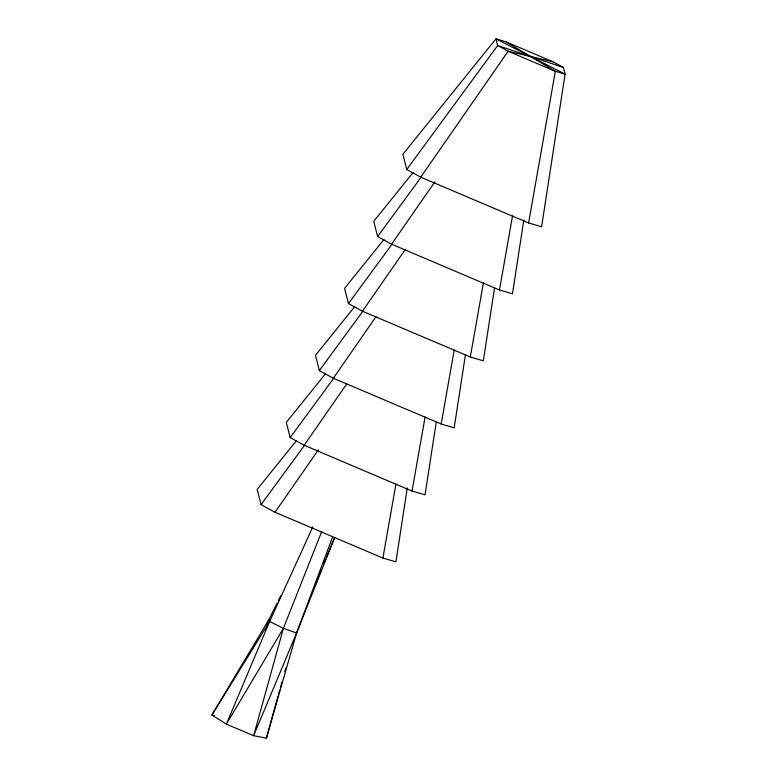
<?xml version="1.0" encoding="UTF-8"?>
<svg xmlns="http://www.w3.org/2000/svg" width="777" height="777" viewBox="0 0 777 777"><rect width="100%" height="100%" fill="white"/><g stroke="black" fill="none" stroke-linecap="round" stroke-linejoin="round"><path stroke-width="1.17" d="M407.274 487.946L395.911 561.878L382.906 558.061L275.019 512.266L261.053 504.632L257.177 489.374L296.532 440.569M436.237 422.115L425.048 494.862L412.043 491.045L304.157 445.25L290.19 437.616L286.325 422.358L325.67 373.552M465.374 355.099L454.186 427.845L441.19 424.028L333.304 378.234L319.328 370.6L315.462 355.342L354.817 306.536M494.512 288.082L483.323 360.819L470.328 357.002L362.441 311.218L348.475 303.584L344.599 288.316L383.955 239.52M523.844 219.872L512.47 293.803L499.465 289.986L391.579 244.192L377.612 236.567L373.737 221.299L413.092 172.504M382.906 558.061L395.949 484.013M412.043 491.045L425.097 416.996M441.19 424.028L454.234 349.971M470.328 357.002L483.372 282.954M499.465 289.986L512.519 215.938M528.603 222.97L555.332 71.29L505.72 41.715L495.969 38.85L402.884 154.283L406.75 169.541L420.726 177.175L528.603 222.97L541.608 226.787L565.083 74.145L563.393 67.473L552.913 61.742L505.72 41.715M277.136 603.107L269.065 619.327L211.917 715.015L226.389 724.135L253.632 735.702L266.414 738.15L278.011 696.134M278.652 693.803L279.613 690.297M280.264 687.966L281.876 682.128M284.77 671.619L285.732 668.123M321.697 531.565L283.391 628.35L253.632 735.702L296.6 632.973L334.586 537.82M266.414 738.15L296.6 632.973L332.556 537.072M316.414 581.497L317.803 578.137M318.735 575.903L321.047 570.299M323.824 563.578L325.68 559.1M326.602 556.866L334.479 537.82M312.859 526.777L269.629 621.532L226.389 724.135L283.391 628.35L296.6 632.973M266.579 624.844L269.065 619.327L269.629 621.532L211.917 715.015L214.238 715.462M278.205 600.951L280.895 595.541M420.726 177.175L508.139 51.253L552.913 61.742M391.579 244.192L434.945 181.731M362.441 311.218L405.118 249.738M333.304 378.234L375.971 316.754M304.157 445.25L346.833 383.77M275.019 512.266L318.385 449.796M406.75 169.541L497.659 45.532L495.969 38.85L565.083 74.145L555.332 71.29L508.139 51.253L497.659 45.532L563.393 67.473M377.612 236.567L421.28 177.001M348.475 303.584L392.132 244.017M319.328 370.6L362.995 311.033M290.19 437.616L333.857 378.049M261.053 504.632L304.71 445.066M269.629 621.532L283.391 628.35"/></g></svg>
